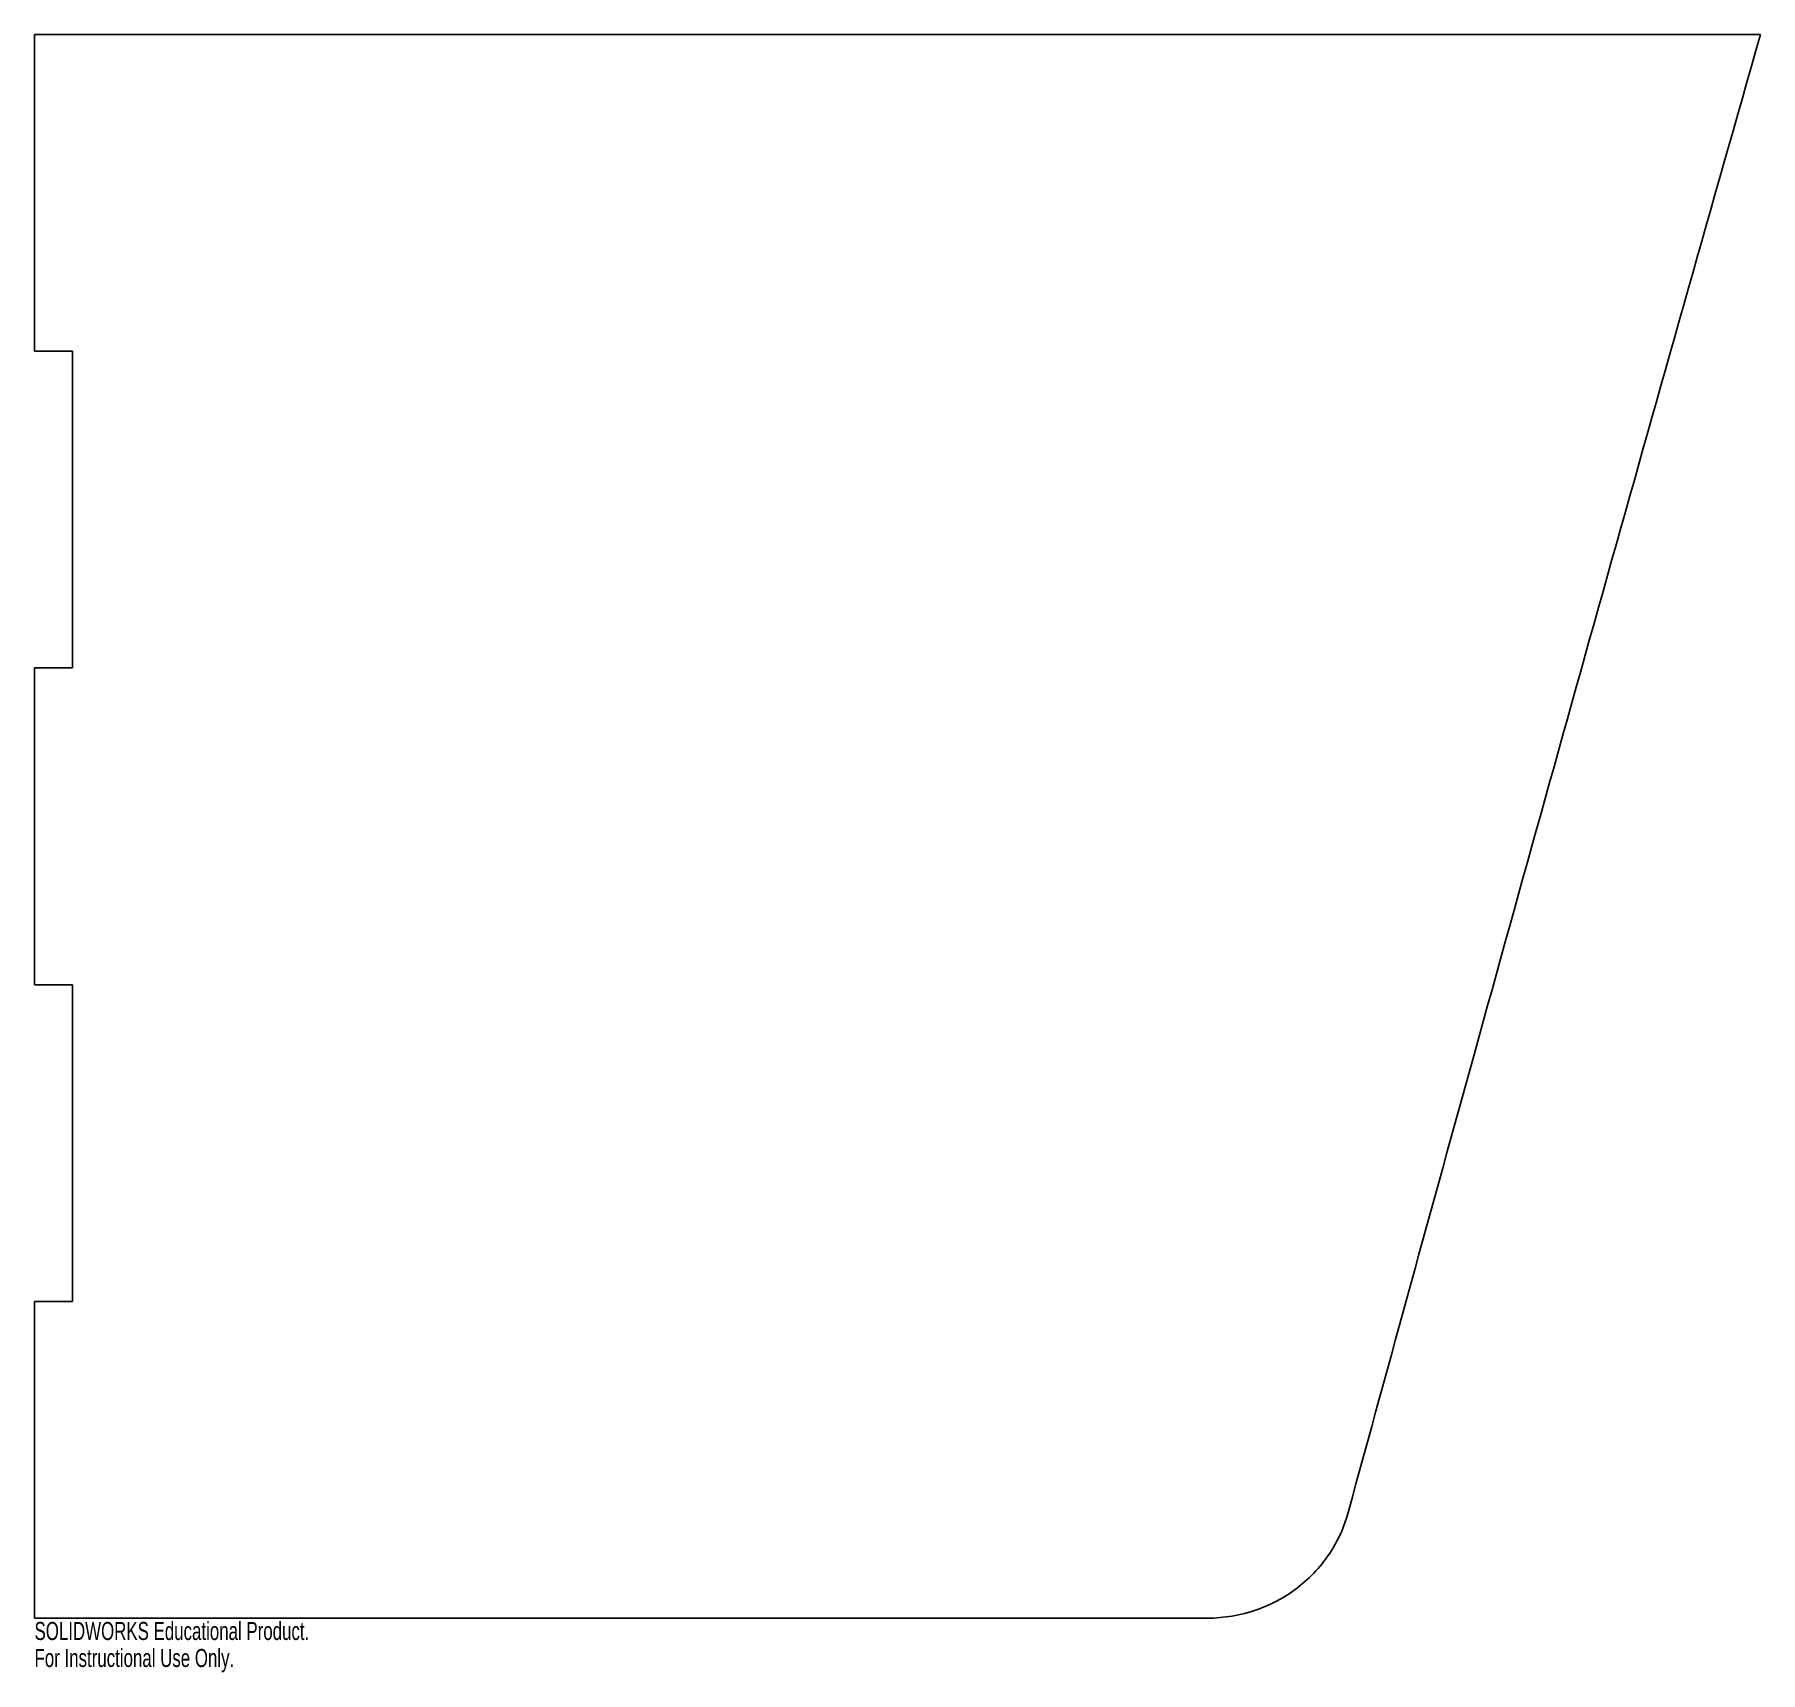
# Model space of a CAD drawing. Header units: inches. Extents: x 0 to 18.2, y 0.9 to 18.2.
import ezdxf

# ---------------------------------------------------------------- set-up
doc = ezdxf.new("R2010")
doc.units = ezdxf.units.IN
doc.header["$MEASUREMENT"] = 0
doc.styles.add('SLDTEXTSTYLE0', font='TXT', dxfattribs={"width": 0.7})

msp = doc.modelspace()

# ---------------------------------------------------------------- linework, layer by layer
at = {"color": 7, "linetype": 'Continuous', "lineweight": 25}
for p, q in [((18.224, 18.204), (0, 18.204)), ((0, 14.86), (0, 18.204)), ((0.4, 14.86), (0, 14.86)), ((0.4, 11.517), (0.4, 14.86)), ((0, 11.517), (0.4, 11.517)), ((0, 8.173), (0, 11.517)), ((0.4, 8.173), (0, 8.173)), ((0.4, 4.83), (0.4, 8.173)), ((0, 4.83), (0.4, 4.83)), ((0, 1.487), (0, 4.83)), ((12.383, 1.487), (0, 1.487))]:
    msp.add_line(p, q, dxfattribs=at)
for points, knots in [([(13.87, 2.601), (14.312, 4.218), (14.756, 5.833), (15.203, 7.448), (16.196, 11.037), (17.203, 14.622), (18.224, 18.204)], [0.0293334, 0.0293334, 0.0293334, 0.0293334, 0.1570113, 0.1570113, 0.1570113, 0.440769, 0.440769, 0.440769, 0.440769]), ([(12.383, 1.487), (12.559, 1.487), (12.737, 1.517), (12.903, 1.575), (13.069, 1.633), (13.227, 1.721), (13.364, 1.831), (13.499, 1.94), (13.617, 2.074), (13.707, 2.222), (13.779, 2.34), (13.834, 2.469), (13.87, 2.601)], [0, 0, 0, 0, 0.01338317, 0.01338317, 0.01338317, 0.0267764, 0.0267764, 0.0267764, 0.04000405, 0.04000405, 0.04000405, 0.05043857, 0.05043857, 0.05043857, 0.05043857])]:
    msp.add_open_spline(points, degree=3, knots=knots, dxfattribs=at)

# ---------------------------------------------------------------- texts
at = {"color": 7, "linetype": 'Continuous', "char_height": 0.1903, "attachment_point": 1, "style": 'SLDTEXTSTYLE0'}
for s, insert in [('SOLIDWORKS Educational Product.', (0, 1.447)), ('For Instructional Use Only.', (0, 1.162))]:
    msp.add_mtext(s, dxfattribs=dict(at, insert=insert))

doc.saveas('drawing.dxf')
